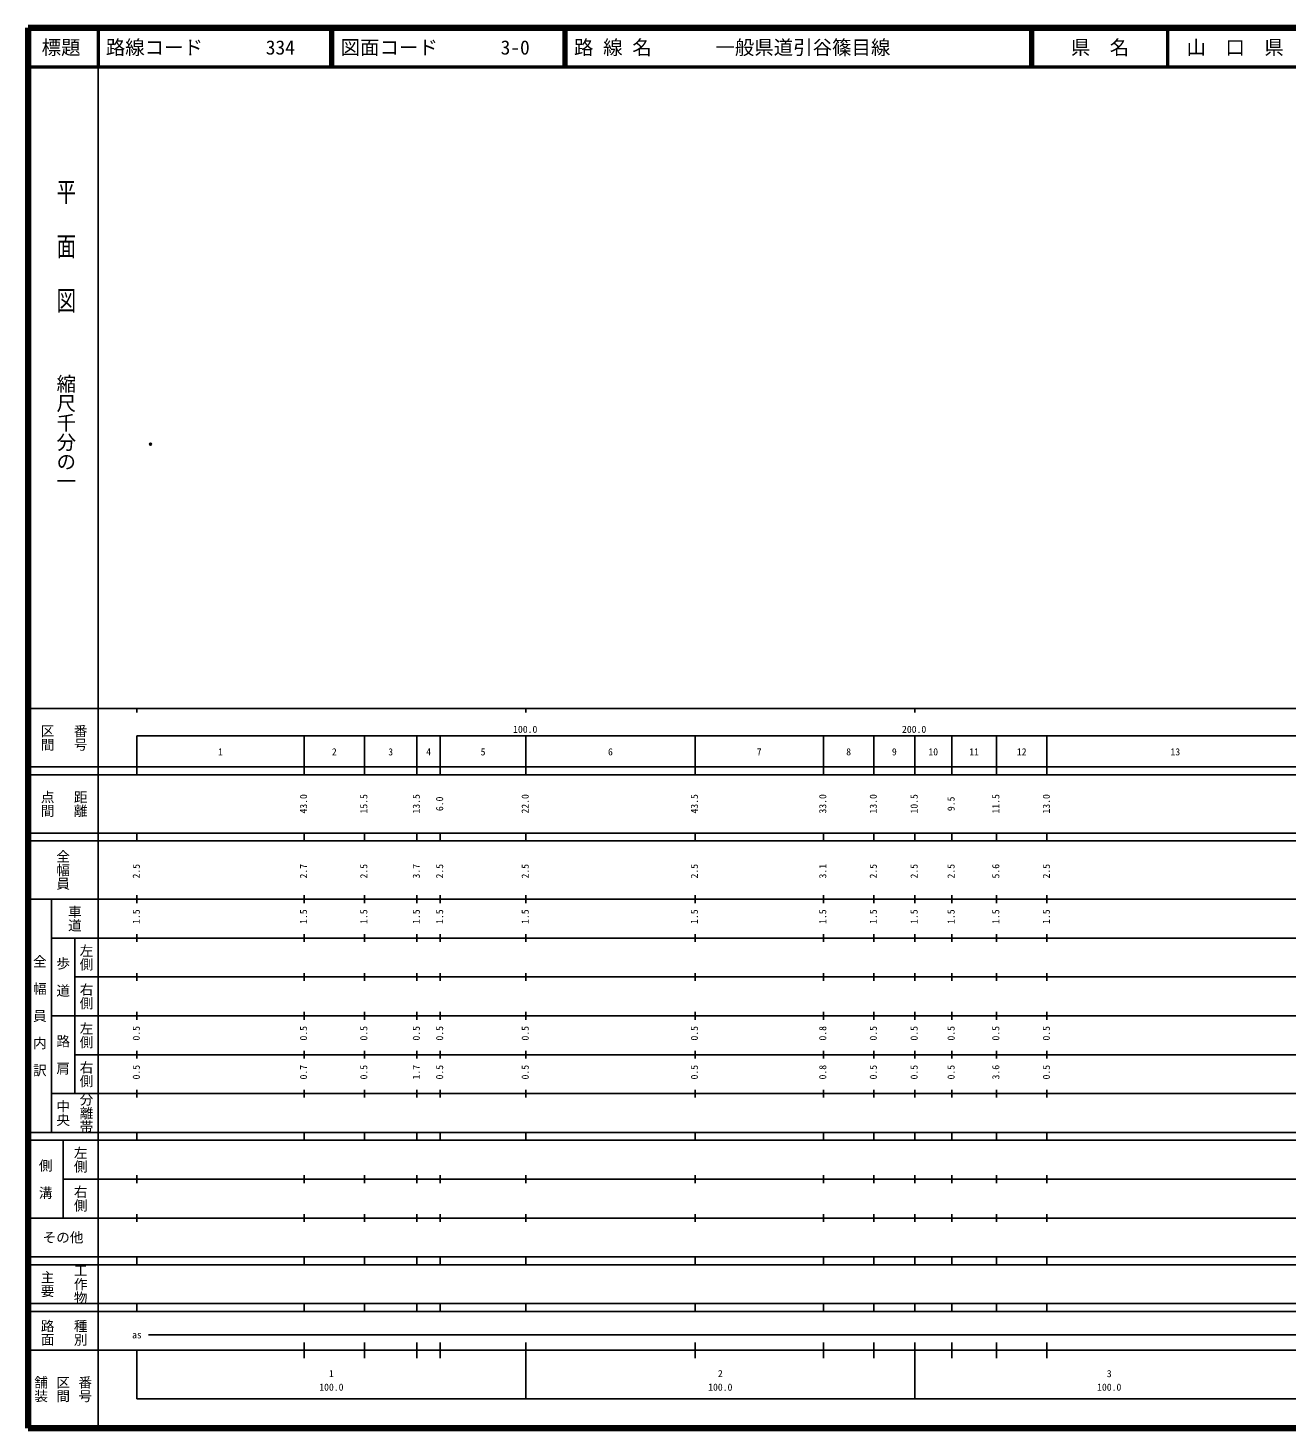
# Model space of a CAD drawing. Units: millimetres on the paper. Extents: x 40 to 680, y 20 to 380.
# Drawn here: x 40 to 363.7, y 20 to 380 of the extents above; entities that cross this region are included whole.
import ezdxf
from ezdxf.enums import TextEntityAlignment as Align

# ---------------------------------------------------------------- set-up
doc = ezdxf.new("R2010")
doc.units = ezdxf.units.MM
doc.header["$PDMODE"] = 32
doc.header["$PDSIZE"] = 0.5
doc.layers.add('M-OTRS', color=6, linetype='Continuous')
doc.layers.add('M-TTL-TXT', color=7, linetype='Continuous')
for name, color, linetype, lineweight in [('M-TTL', 2, 'Continuous', 140), ('M-TTL-BAND', 7, 'Continuous', 25), ('M-TTL-LINE', 7, 'Continuous', 50)]:
    doc.layers.add(name, color=color, linetype=linetype, lineweight=lineweight)
doc.styles.add('@ＭＳ ゴシック', font='')
doc.styles.add('ＭＳ ゴシック', font='')
doc.styles.get('@ＭＳ ゴシック').set_extended_font_data('@MS Gothic')
doc.styles.get('ＭＳ ゴシック').set_extended_font_data('MS Gothic')

msp = doc.modelspace()

# ---------------------------------------------------------------- linework, layer by layer
at = {"layer": 'M-OTRS'}
msp.add_point((71.492, 272.971), dxfattribs=at)
at = {"layer": 'M-TTL'}
for p, q in [((40, 380), (40, 20)), ((680, 380), (40, 380)), ((40, 20), (680, 20))]:
    msp.add_line(p, q, dxfattribs=at)
at = {"layer": 'M-TTL-BAND'}
for p, q in [((58, 370), (58, 20)), ((40, 205), (579, 205)), ((68, 205), (68, 204)), ((168, 205), (168, 204)), ((268, 205), (268, 204)), ((68, 198), (579, 198)), ((68, 198), (68, 188)), ((111, 188), (111, 198)), ((126.5, 188), (126.5, 198)), ((140, 188), (140, 198)), ((146, 188), (146, 198)), ((168, 188), (168, 198)), ((211.5, 188), (211.5, 198)), ((244.5, 188), (244.5, 198)), ((257.5, 188), (257.5, 198)), ((268, 188), (268, 198)), ((277.5, 188), (277.5, 198)), ((289, 188), (289, 198)), ((302, 188), (302, 198)), ((40, 190), (579, 190)), ((40, 188), (579, 188)), ((40, 173), (579, 173)), ((68, 171), (68, 173)), ((111, 171), (111, 173)), ((126.5, 171), (126.5, 173)), ((140, 171), (140, 173)), ((146, 171), (146, 173)), ((168, 171), (168, 173)), ((211.5, 171), (211.5, 173)), ((244.5, 171), (244.5, 173)), ((257.5, 171), (257.5, 173)), ((268, 171), (268, 173)), ((277.5, 171), (277.5, 173)), ((289, 171), (289, 173)), ((302, 171), (302, 173)), ((40, 171), (579, 171)), ((40, 156), (579, 156)), ((46, 96), (46, 156)), ((68, 155), (68, 157)), ((111, 155), (111, 157)), ((126.5, 155), (126.5, 157)), ((140, 155), (140, 157)), ((146, 155), (146, 157)), ((168, 155), (168, 157)), ((211.5, 155), (211.5, 157)), ((244.5, 155), (244.5, 157)), ((257.5, 155), (257.5, 157)), ((268, 155), (268, 157)), ((277.5, 155), (277.5, 157)), ((289, 155), (289, 157)), ((302, 155), (302, 157)), ((46, 146), (579, 146)), ((52, 146), (52, 106)), ((68, 145), (68, 147)), ((111, 145), (111, 147)), ((126.5, 145), (126.5, 147)), ((140, 145), (140, 147)), ((146, 145), (146, 147)), ((168, 145), (168, 147)), ((211.5, 145), (211.5, 147)), ((244.5, 145), (244.5, 147)), ((257.5, 145), (257.5, 147)), ((268, 145), (268, 147)), ((277.5, 145), (277.5, 147)), ((289, 145), (289, 147)), ((302, 145), (302, 147)), ((68, 135), (68, 137)), ((111, 135), (111, 137)), ((126.5, 135), (126.5, 137)), ((140, 135), (140, 137)), ((146, 135), (146, 137)), ((168, 135), (168, 137)), ((211.5, 135), (211.5, 137)), ((244.5, 135), (244.5, 137)), ((257.5, 135), (257.5, 137)), ((268, 135), (268, 137)), ((277.5, 135), (277.5, 137)), ((289, 135), (289, 137)), ((302, 135), (302, 137)), ((52, 136), (579, 136)), ((46, 126), (579, 126)), ((68, 125), (68, 127)), ((111, 125), (111, 127)), ((126.5, 125), (126.5, 127)), ((140, 125), (140, 127)), ((146, 125), (146, 127)), ((168, 125), (168, 127)), ((211.5, 125), (211.5, 127)), ((244.5, 125), (244.5, 127)), ((257.5, 125), (257.5, 127)), ((268, 125), (268, 127)), ((277.5, 125), (277.5, 127)), ((289, 125), (289, 127)), ((302, 125), (302, 127)), ((52, 116), (579, 116)), ((68, 115), (68, 117)), ((111, 115), (111, 117)), ((126.5, 115), (126.5, 117)), ((140, 115), (140, 117)), ((146, 115), (146, 117)), ((168, 115), (168, 117)), ((211.5, 115), (211.5, 117)), ((244.5, 115), (244.5, 117)), ((257.5, 115), (257.5, 117)), ((268, 115), (268, 117)), ((277.5, 115), (277.5, 117)), ((289, 115), (289, 117)), ((302, 115), (302, 117)), ((46, 106), (579, 106)), ((68, 105), (68, 107)), ((111, 105), (111, 107)), ((126.5, 105), (126.5, 107)), ((140, 105), (140, 107)), ((146, 105), (146, 107)), ((168, 105), (168, 107)), ((211.5, 105), (211.5, 107)), ((244.5, 105), (244.5, 107)), ((257.5, 105), (257.5, 107)), ((268, 105), (268, 107)), ((277.5, 105), (277.5, 107)), ((289, 105), (289, 107)), ((302, 105), (302, 107)), ((40, 96), (579, 96)), ((40, 94), (579, 94)), ((49, 94), (49, 74)), ((68, 94), (68, 96)), ((111, 94), (111, 96)), ((126.5, 94), (126.5, 96)), ((140, 94), (140, 96)), ((146, 94), (146, 96)), ((168, 94), (168, 96)), ((211.5, 94), (211.5, 96)), ((244.5, 94), (244.5, 96)), ((257.5, 94), (257.5, 96)), ((268, 94), (268, 96)), ((277.5, 94), (277.5, 96)), ((289, 94), (289, 96)), ((302, 94), (302, 96)), ((49, 84), (579, 84)), ((68, 83), (68, 85)), ((111, 83), (111, 85)), ((126.5, 83), (126.5, 85)), ((140, 83), (140, 85)), ((146, 83), (146, 85)), ((168, 83), (168, 85)), ((211.5, 83), (211.5, 85)), ((244.5, 83), (244.5, 85)), ((257.5, 83), (257.5, 85)), ((268, 83), (268, 85)), ((277.5, 83), (277.5, 85)), ((289, 83), (289, 85)), ((302, 83), (302, 85)), ((40, 74), (579, 74)), ((68, 73), (68, 75)), ((111, 73), (111, 75)), ((126.5, 73), (126.5, 75)), ((140, 73), (140, 75)), ((146, 73), (146, 75)), ((168, 73), (168, 75)), ((211.5, 73), (211.5, 75)), ((244.5, 73), (244.5, 75)), ((257.5, 73), (257.5, 75)), ((268, 73), (268, 75)), ((277.5, 73), (277.5, 75)), ((289, 73), (289, 75)), ((302, 73), (302, 75)), ((40, 64), (579, 64)), ((40, 62), (579, 62)), ((68, 62), (68, 64)), ((111, 62), (111, 64)), ((126.5, 62), (126.5, 64)), ((140, 62), (140, 64)), ((146, 62), (146, 64)), ((168, 62), (168, 64)), ((211.5, 62), (211.5, 64)), ((244.5, 62), (244.5, 64)), ((257.5, 62), (257.5, 64)), ((268, 62), (268, 64)), ((277.5, 62), (277.5, 64)), ((289, 62), (289, 64)), ((302, 62), (302, 64)), ((40, 52), (579, 52)), ((68, 50), (68, 52)), ((111, 50), (111, 52)), ((126.5, 50), (126.5, 52)), ((140, 50), (140, 52)), ((146, 50), (146, 52)), ((168, 50), (168, 52)), ((211.5, 50), (211.5, 52)), ((244.5, 50), (244.5, 52)), ((257.5, 50), (257.5, 52)), ((268, 50), (268, 52)), ((277.5, 50), (277.5, 52)), ((289, 50), (289, 52)), ((302, 50), (302, 52)), ((40, 50), (579, 50)), ((71, 44), (565, 44)), ((40, 40), (579, 40)), ((68, 40), (68, 27.5)), ((111, 38), (111, 42)), ((126.5, 38), (126.5, 42)), ((140, 38), (140, 42)), ((146, 38), (146, 42)), ((168, 27.5), (168, 42)), ((211.5, 38), (211.5, 42)), ((244.5, 38), (244.5, 42)), ((257.5, 38), (257.5, 42)), ((268, 27.5), (268, 42)), ((277.5, 38), (277.5, 42)), ((289, 38), (289, 42)), ((302, 38), (302, 42)), ((68, 27.5), (579, 27.5))]:
    msp.add_line(p, q, dxfattribs=at)
at = {"layer": 'M-TTL-LINE'}
for p, q in [((58, 380), (58, 370)), ((117.75, 380), (117.75, 370)), ((118.25, 380), (118.25, 370)), ((177.75, 380), (177.75, 370)), ((178.25, 380), (178.25, 370)), ((297.75, 380), (297.75, 370)), ((298.25, 380), (298.25, 370)), ((333, 380), (333, 370)), ((40, 370), (680, 370))]:
    msp.add_line(p, q, dxfattribs=at)

# ---------------------------------------------------------------- texts
at = {"layer": 'M-TTL-BAND', "style": '@ＭＳ ゴシック', "width": 1.4}
msp.add_text('平  面  図', height=3.666, rotation=270, dxfattribs=at).set_placement((49.777, 306.475), align=Align.MIDDLE_RIGHT)
at = {"layer": 'M-TTL-BAND', "style": '@ＭＳ ゴシック'}
msp.add_text('縮尺千分の一', height=3.666, rotation=270, dxfattribs=at).set_placement((49.777, 261.03), align=Align.MIDDLE_RIGHT)
for s, p in [('区間', (45, 197.5)), ('番号', (53.5, 197.5)), ('点間', (45, 180.5)), ('距離', (53.5, 180.5)), ('全幅員', (49, 163.5)), ('車道', (52, 151)), ('左側', (55, 141)), ('全\u3000幅\u3000員\u3000内\u3000訳', (43, 126)), ('歩\u3000道', (49, 136)), ('右側', (55, 131)), ('左側', (55, 121)), ('路\u3000肩', (49, 116)), ('右側', (55, 111)), ('分離帯', (55, 101)), ('中央', (49, 101)), ('左側', (53.5, 89)), ('側\u3000溝', (44.5, 84)), ('右側', (53.5, 79)), ('工作物', (53.5, 57)), ('主要', (45, 57)), ('路面', (45, 44.5)), ('種別', (53.5, 44.5)), ('舗装', (43.333, 30)), ('区間', (49, 30)), ('番号', (54.667, 30))]:
    msp.add_text(s, height=2.566, rotation=270, dxfattribs=at).set_placement(p, align=Align.MIDDLE_CENTER)
at = {"layer": 'M-TTL-BAND', "style": 'ＭＳ ゴシック'}
for s, p in [('100.0', (167.844, 198.195)), ('200.0', (267.844, 198.195)), ('1', (89.5, 192.405)), ('2', (118.75, 192.405)), ('3', (133.25, 192.405)), ('4', (143, 192.405)), ('5', (157, 192.405)), ('6', (189.75, 192.405)), ('7', (228, 192.405)), ('8', (251, 192.405)), ('9', (262.75, 192.405)), ('10', (272.75, 192.405)), ('11', (283.25, 192.405)), ('12', (295.5, 192.405)), ('13', (335, 192.405)), ('as', (68, 42.5)), ('1', (118, 32.523)), ('2', (218, 32.523)), ('3', (318, 32.523)), ('100.0', (118, 29.033)), ('100.0', (218, 29.033)), ('100.0', (318, 29.033))]:
    msp.add_text(s, height=1.833, dxfattribs=at).set_placement(p, align=Align.BOTTOM_CENTER)
for s, p in [('43.0', (112.294, 180.5)), ('15.5', (127.794, 180.5)), ('13.5', (141.294, 180.5)), ('6.0', (147.294, 180.5)), ('22.0', (169.294, 180.5)), ('43.5', (212.794, 180.5)), ('33.0', (245.794, 180.5)), ('13.0', (258.794, 180.5)), ('10.5', (269.294, 180.5)), ('9.5', (278.794, 180.5)), ('11.5', (290.294, 180.5)), ('13.0', (303.294, 180.5)), ('2.5', (69.294, 163.174)), ('2.7', (112.294, 163.174)), ('2.5', (127.794, 163.174)), ('3.7', (141.294, 163.174)), ('2.5', (147.294, 163.174)), ('2.5', (169.294, 163.174)), ('2.5', (212.794, 163.174)), ('3.1', (245.794, 163.174)), ('2.5', (258.794, 163.174)), ('2.5', (269.294, 163.174)), ('2.5', (278.794, 163.174)), ('5.6', (290.294, 163.174)), ('2.5', (303.294, 163.174)), ('1.5', (69.294, 151.5)), ('1.5', (112.294, 151.5)), ('1.5', (127.794, 151.5)), ('1.5', (141.294, 151.5)), ('1.5', (147.294, 151.5)), ('1.5', (169.294, 151.5)), ('1.5', (212.794, 151.5)), ('1.5', (245.794, 151.5)), ('1.5', (258.794, 151.5)), ('1.5', (269.294, 151.5)), ('1.5', (278.794, 151.5)), ('1.5', (290.294, 151.5)), ('1.5', (303.294, 151.5)), ('0.5', (69.294, 121.5)), ('0.5', (112.294, 121.5)), ('0.5', (127.794, 121.5)), ('0.5', (141.294, 121.5)), ('0.5', (147.294, 121.5)), ('0.5', (169.294, 121.5)), ('0.5', (212.794, 121.5)), ('0.8', (245.794, 121.5)), ('0.5', (258.794, 121.5)), ('0.5', (269.294, 121.5)), ('0.5', (278.794, 121.5)), ('0.5', (290.294, 121.5)), ('0.5', (303.294, 121.5)), ('0.5', (69.294, 111.5)), ('0.7', (112.294, 111.5)), ('0.5', (127.794, 111.5)), ('1.7', (141.294, 111.5)), ('0.5', (147.294, 111.5)), ('0.5', (169.294, 111.5)), ('0.5', (212.794, 111.5)), ('0.8', (245.794, 111.5)), ('0.5', (258.794, 111.5)), ('0.5', (269.294, 111.5)), ('0.5', (278.794, 111.5)), ('3.6', (290.294, 111.5)), ('0.5', (303.294, 111.5))]:
    msp.add_text(s, height=1.833, rotation=90, dxfattribs=at).set_placement(p, align=Align.BOTTOM_CENTER)
msp.add_text('その他', height=2.566, dxfattribs=at).set_placement((49, 69), align=Align.MIDDLE_CENTER)
at = {"layer": 'M-TTL-TXT', "style": 'ＭＳ ゴシック'}
for s, p in [('標題', (48.5, 375)), ('県\u3000名', (315.625, 375)), ('山\u3000口\u3000県', (350.375, 375))]:
    msp.add_text(s, height=3.666, dxfattribs=at).set_placement(p, align=Align.MIDDLE_CENTER)
for s, p in [('路線コード', (60, 375)), ('334', (101.142, 375)), ('図面コード', (120.38, 375)), ('3-0', (161.521, 375)), ('路 線 名', (180.38, 375)), ('一般県道引谷篠目線', (216.734, 375))]:
    msp.add_text(s, height=3.666, dxfattribs=at).set_placement(p, align=Align.MIDDLE_LEFT)

doc.saveas('drawing.dxf')
